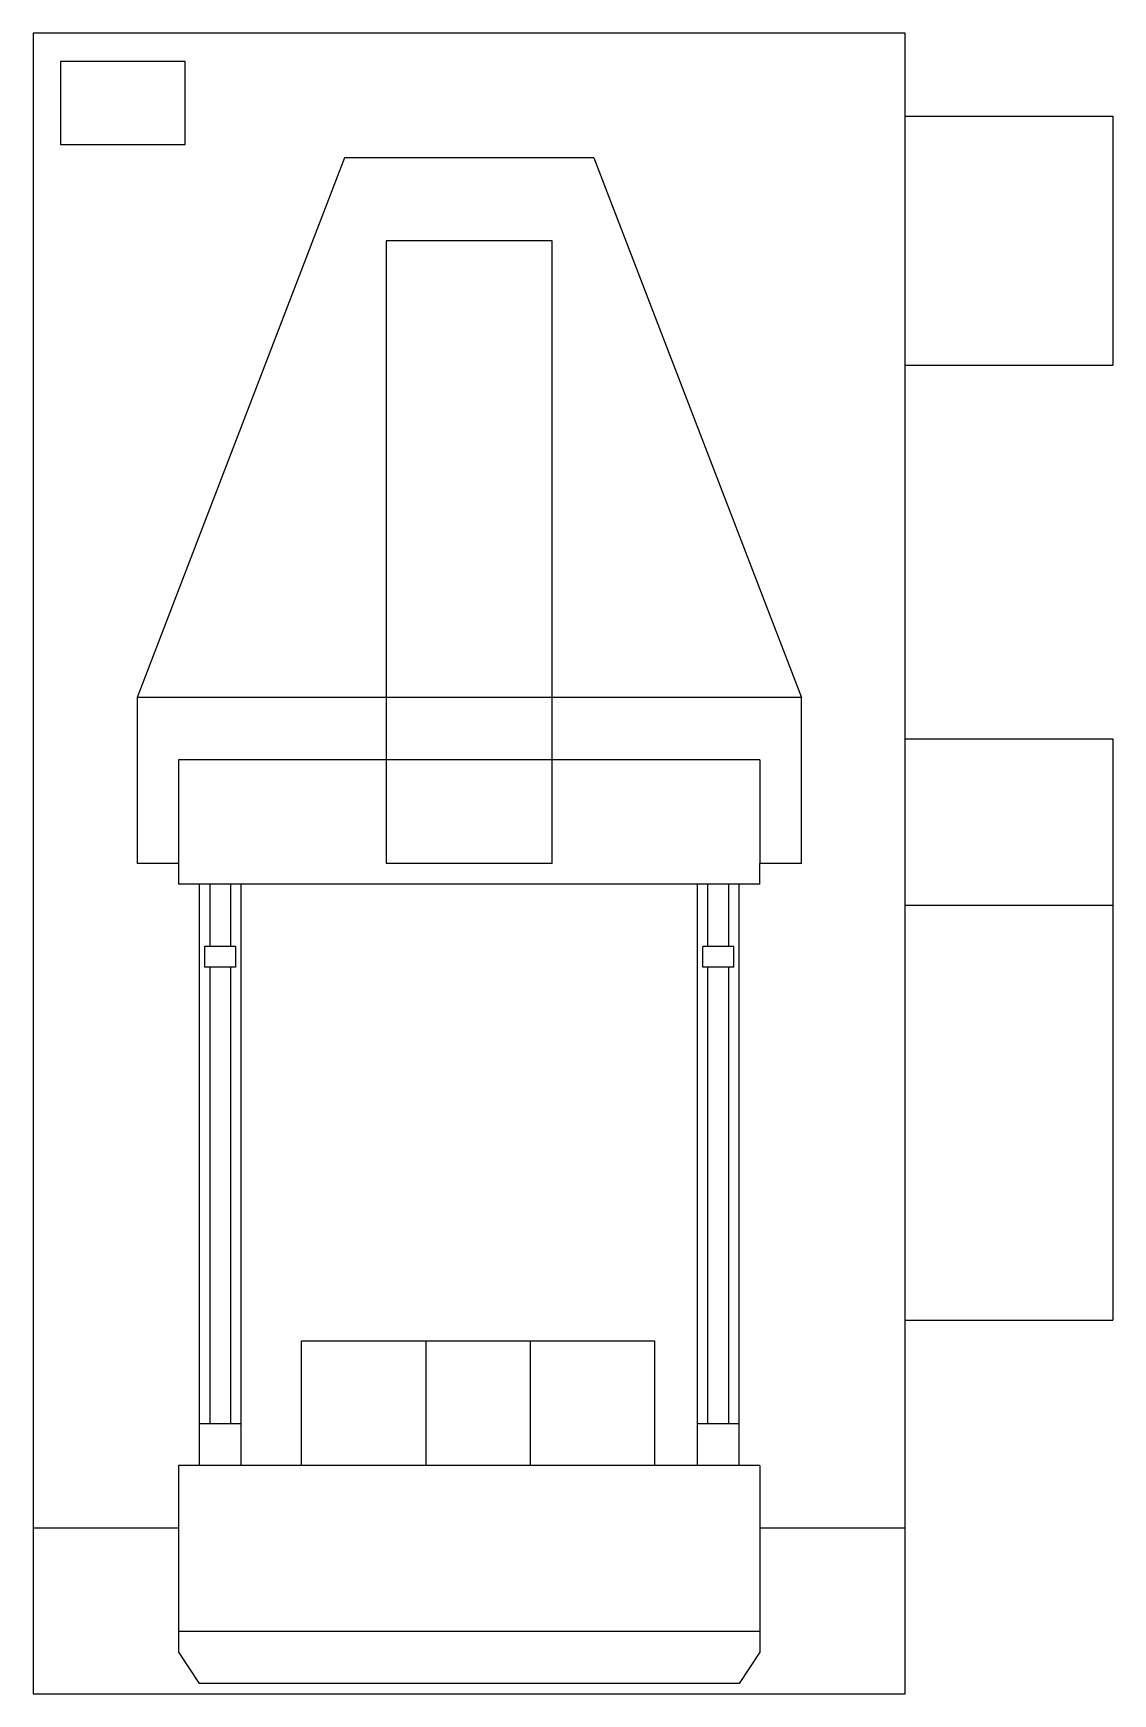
# Model space of a CAD drawing. Header units: inches. Extents: x 1396.6 to 1422.6, y 1536.2 to 1576.2.
import ezdxf

# ---------------------------------------------------------------- set-up
doc = ezdxf.new("R2010")
doc.units = ezdxf.units.IN

msp = doc.modelspace()

# ---------------------------------------------------------------- linework, layer by layer
for p, q in [((1417.578, 1576.18), (1396.578, 1576.18)), ((1396.578, 1576.18), (1396.578, 1536.18)), ((1417.578, 1536.18), (1417.578, 1576.18)), ((1400.237, 1575.499), (1397.237, 1575.499)), ((1397.237, 1575.499), (1397.237, 1573.499)), ((1400.237, 1573.499), (1400.237, 1575.499)), ((1417.578, 1574.18), (1422.578, 1574.18)), ((1422.578, 1574.18), (1422.578, 1568.18)), ((1397.237, 1573.499), (1400.237, 1573.499)), ((1404.078, 1573.18), (1399.078, 1560.18)), ((1410.078, 1573.18), (1404.078, 1573.18)), ((1410.078, 1573.18), (1415.078, 1560.18)), ((1409.078, 1571.18), (1405.078, 1571.18)), ((1405.078, 1571.18), (1405.078, 1556.18)), ((1409.078, 1556.18), (1409.078, 1571.18)), ((1417.578, 1568.18), (1422.578, 1568.18)), ((1415.078, 1560.18), (1399.078, 1560.18)), ((1399.078, 1560.18), (1399.078, 1556.18)), ((1415.078, 1556.18), (1415.078, 1560.18)), ((1417.578, 1559.18), (1422.578, 1559.18)), ((1422.578, 1559.18), (1422.578, 1545.18)), ((1414.078, 1558.68), (1400.078, 1558.68)), ((1400.078, 1558.68), (1400.078, 1556.18)), ((1414.078, 1558.68), (1414.078, 1556.18)), ((1400.078, 1556.18), (1399.078, 1556.18)), ((1400.078, 1556.18), (1400.078, 1555.68)), ((1409.078, 1556.18), (1405.078, 1556.18)), ((1415.078, 1556.18), (1414.078, 1556.18)), ((1414.078, 1555.68), (1414.078, 1556.18)), ((1414.078, 1555.68), (1400.078, 1555.68)), ((1400.578, 1555.68), (1400.578, 1541.68)), ((1400.828, 1555.68), (1400.828, 1554.18)), ((1401.328, 1555.68), (1401.328, 1554.18)), ((1401.578, 1555.68), (1401.578, 1541.68)), ((1412.578, 1541.68), (1412.578, 1555.68)), ((1412.828, 1554.18), (1412.828, 1555.68)), ((1413.328, 1554.18), (1413.328, 1555.68)), ((1413.578, 1541.68), (1413.578, 1555.68)), ((1417.578, 1555.18), (1422.578, 1555.18)), ((1400.703, 1554.18), (1400.703, 1553.68)), ((1401.453, 1554.18), (1400.703, 1554.18)), ((1401.453, 1554.18), (1401.453, 1553.68)), ((1413.453, 1554.18), (1412.703, 1554.18)), ((1412.703, 1553.68), (1412.703, 1554.18)), ((1413.453, 1553.68), (1413.453, 1554.18)), ((1401.453, 1553.68), (1400.703, 1553.68)), ((1400.828, 1553.68), (1400.828, 1542.68)), ((1401.328, 1553.68), (1401.328, 1542.68)), ((1413.453, 1553.68), (1412.703, 1553.68)), ((1412.828, 1542.68), (1412.828, 1553.68)), ((1413.328, 1542.68), (1413.328, 1553.68)), ((1417.578, 1545.18), (1422.578, 1545.18)), ((1403.043, 1541.68), (1403.043, 1544.68)), ((1403.043, 1544.68), (1406.043, 1544.68)), ((1406.043, 1544.68), (1408.543, 1544.68)), ((1406.043, 1541.68), (1406.043, 1544.68)), ((1408.543, 1544.68), (1411.543, 1544.68)), ((1408.543, 1544.68), (1408.543, 1541.68)), ((1411.543, 1544.68), (1411.543, 1541.68)), ((1401.578, 1542.68), (1400.578, 1542.68)), ((1413.578, 1542.68), (1412.578, 1542.68)), ((1414.078, 1541.68), (1400.078, 1541.68)), ((1400.078, 1541.68), (1400.078, 1537.18)), ((1414.078, 1541.68), (1414.078, 1537.18)), ((1396.578, 1540.18), (1400.078, 1540.18)), ((1414.078, 1540.18), (1417.578, 1540.18)), ((1414.078, 1537.68), (1400.078, 1537.68)), ((1400.078, 1537.18), (1400.578, 1536.43)), ((1414.078, 1537.18), (1413.578, 1536.43)), ((1413.578, 1536.43), (1400.578, 1536.43)), ((1396.578, 1536.18), (1417.578, 1536.18))]:
    msp.add_line(p, q)

doc.saveas('drawing.dxf')
